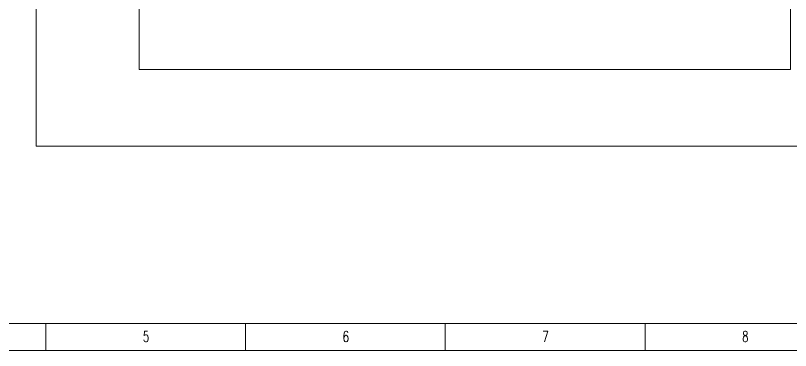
# Model space of a CAD drawing. Header units: inches. Extents: x -1128 to 651, y 96 to 845.
# Drawn here: x 73.5 to 144.1, y 638.9 to 669.3 of the extents above; entities that cross this region are included whole.
import ezdxf

# ---------------------------------------------------------------- set-up
doc = ezdxf.new("R2010")
doc.units = ezdxf.units.IN
doc.header["$MEASUREMENT"] = 0
doc.layers.add('Cables', color=7, linetype='Continuous', lineweight=0)
doc.layers.add('Layer 1', color=7, linetype='Continuous')
doc.styles.add('TEG BORDER', font='txt_qlt.shx', dxfattribs={"width": 0.7, "bigfont": 'hztxt.shx'})

# ---------------------------------------------------------------- blocks, each defined once
blk = doc.blocks.new('TEG BORDER A2')
at = {"linetype": 'Continuous'}
blk.add_line((5, 5), (489, 5), dxfattribs=at)
for p, q in [((148.5, 0), (148.5, 5)), ((185.63, 0), (185.63, 5)), ((222.75, 0), (222.75, 5)), ((259.88, 0), (259.88, 5))]:
    blk.add_line(p, q)
at = {"color": 5, "lineweight": 15}
blk.add_lwpolyline([(0, 420), (594, 420), (594, 0), (0, 0)], close=True, dxfattribs=at)
blk.add_lwpolyline([(5, 415), (589, 415), (589, 5), (5, 5)], close=True)
at = {"char_height": 2, "width": 2, "attachment_point": 7, "style": 'TEG BORDER'}
for s, insert in [('5', (166.55, 1.59)), ('6', (203.67, 1.59)), ('7', (240.8, 1.59)), ('8', (277.92, 1.59))]:
    blk.add_mtext(s, dxfattribs=dict(at, insert=insert))

msp = doc.modelspace()

# ---------------------------------------------------------------- linework, layer by layer
at = {"layer": 'Layer 1', "color": 0, "lineweight": 5}
msp.add_lwpolyline([(75.43, 657.433), (155.545, 657.433), (155.545, 825.231), (75.43, 825.231), (75.43, 657.433)], dxfattribs=at)
for points in [[(84.81, 664.411), (84.81, 664.411), (84.81, 670.166), (84.81, 670.166), (84.81, 670.166), (84.81, 664.411), (84.81, 664.411)], [(144.081, 670.166), (144.081, 670.166), (144.081, 664.411), (144.081, 664.411), (144.081, 664.411), (144.081, 670.166), (144.081, 670.166)], [(144.081, 664.411), (144.081, 664.411), (84.81, 664.411), (84.81, 664.411), (84.81, 664.411), (144.081, 664.411), (144.081, 664.411)]]:
    msp.add_open_spline(points, degree=3, knots=[0, 0, 0, 0, 1, 1, 1, 2, 2, 2, 2], dxfattribs=at)

# ---------------------------------------------------------------- block references
at = {"layer": 'Cables', "color": 0, "xscale": 0.4897326461023622, "yscale": 0.4897326461023622, "zscale": 0.4897326461023622}
msp.add_blockref('TEG BORDER A2', (3.57, 638.86), dxfattribs=at)

doc.saveas('drawing.dxf')
